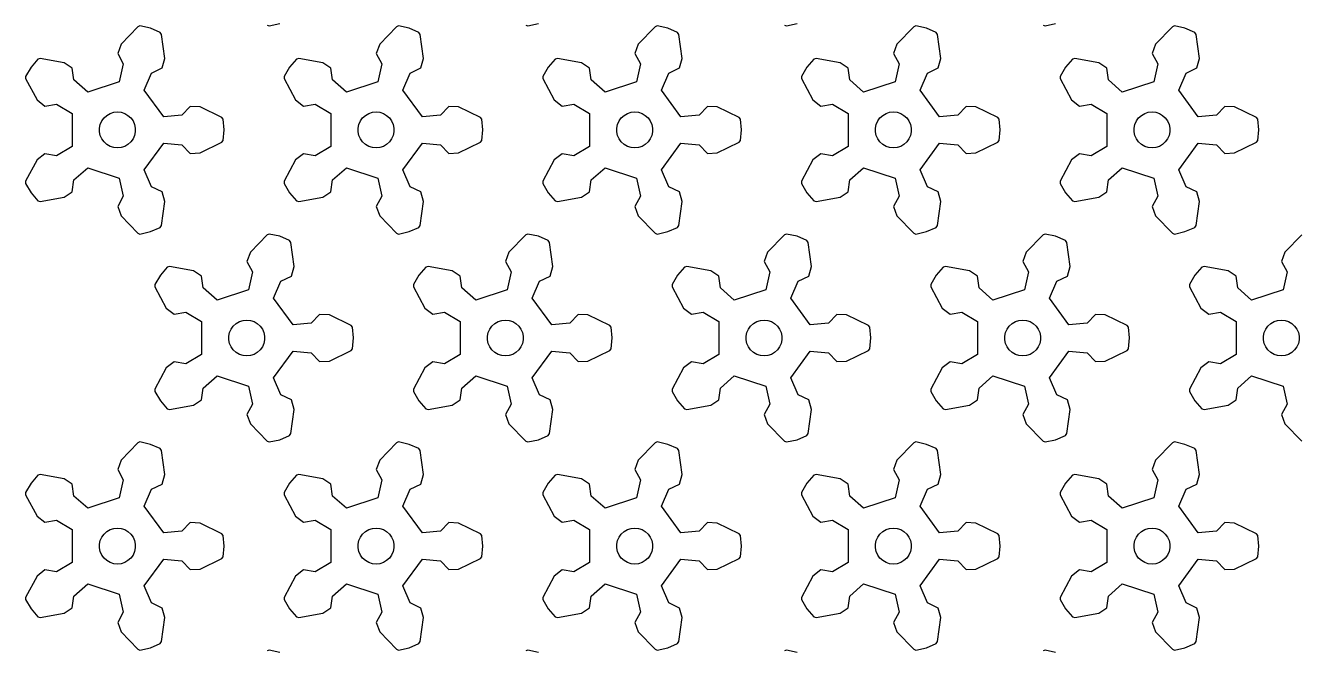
# Model space of a CAD drawing. Extents: x 0 to 211, y 0 to 226.
# Drawn here: x 0 to 106.4, y 104.1 to 156.2 of the extents above; entities that cross this region are included whole.
import ezdxf

# ---------------------------------------------------------------- set-up
doc = ezdxf.new("R2010")
doc.units = 0

msp = doc.modelspace()

# ---------------------------------------------------------------- linework, layer by layer
for p, q in [((9.38, 156.07), (7.97, 154.62)), ((9.55, 156.14), (9.38, 156.07)), ((10.42, 155.95), (9.55, 156.14)), ((11.24, 155.6), (10.42, 155.95)), ((11.34, 155.43), (11.24, 155.6)), ((11.63, 153.43), (11.34, 155.43)), ((20.17, 156.22), (20.34, 156.14)), ((20.34, 156.14), (21.21, 156.34)), ((30.96, 156.07), (29.55, 154.62)), ((31.13, 156.14), (30.96, 156.07)), ((32, 155.95), (31.13, 156.14)), ((32.82, 155.6), (32, 155.95)), ((32.92, 155.43), (32.82, 155.6)), ((33.21, 153.43), (32.92, 155.43)), ((41.75, 156.22), (41.92, 156.14)), ((41.92, 156.14), (42.79, 156.34)), ((52.54, 156.07), (51.13, 154.62)), ((52.71, 156.14), (52.54, 156.07)), ((53.58, 155.95), (52.71, 156.14)), ((54.4, 155.6), (53.58, 155.95)), ((54.5, 155.43), (54.4, 155.6)), ((54.79, 153.43), (54.5, 155.43)), ((63.33, 156.22), (63.5, 156.14)), ((63.5, 156.14), (64.37, 156.34)), ((74.12, 156.07), (72.71, 154.62)), ((74.29, 156.14), (74.12, 156.07)), ((75.16, 155.95), (74.29, 156.14)), ((75.98, 155.6), (75.16, 155.95)), ((76.08, 155.43), (75.98, 155.6)), ((76.37, 153.43), (76.08, 155.43)), ((84.91, 156.22), (85.08, 156.14)), ((85.08, 156.14), (85.95, 156.34)), ((95.7, 156.07), (94.29, 154.62)), ((95.87, 156.14), (95.7, 156.07)), ((96.74, 155.95), (95.87, 156.14)), ((97.56, 155.6), (96.74, 155.95)), ((97.66, 155.43), (97.56, 155.6)), ((97.95, 153.43), (97.66, 155.43)), ((7.97, 154.62), (7.69, 153.85)), ((29.55, 154.62), (29.27, 153.85)), ((51.13, 154.62), (50.85, 153.85)), ((72.71, 154.62), (72.43, 153.85)), ((94.29, 154.62), (94.01, 153.85)), ((1.04, 153.38), (0.46, 152.71)), ((1.23, 153.43), (1.04, 153.38)), ((3.22, 153.08), (1.23, 153.43)), ((7.69, 153.85), (8.15, 152.98)), ((11.4, 152.64), (11.63, 153.43)), ((22.62, 153.38), (22.04, 152.71)), ((22.81, 153.43), (22.62, 153.38)), ((24.8, 153.08), (22.81, 153.43)), ((29.27, 153.85), (29.73, 152.98)), ((32.98, 152.64), (33.21, 153.43)), ((44.2, 153.38), (43.62, 152.71)), ((44.39, 153.43), (44.2, 153.38)), ((46.38, 153.08), (44.39, 153.43)), ((50.85, 153.85), (51.31, 152.98)), ((54.56, 152.64), (54.79, 153.43)), ((65.78, 153.38), (65.2, 152.71)), ((65.97, 153.43), (65.78, 153.38)), ((67.96, 153.08), (65.97, 153.43)), ((72.43, 153.85), (72.89, 152.98)), ((76.14, 152.64), (76.37, 153.43)), ((87.36, 153.38), (86.78, 152.71)), ((87.55, 153.43), (87.36, 153.38)), ((89.54, 153.08), (87.55, 153.43)), ((94.01, 153.85), (94.47, 152.98)), ((97.72, 152.64), (97.95, 153.43)), ((0.46, 152.71), (0, 151.94)), ((3.9, 152.62), (3.22, 153.08)), ((4.04, 151.64), (3.9, 152.62)), ((8.15, 152.98), (7.81, 151.48)), ((9.91, 150.8), (10.51, 152.21)), ((10.51, 152.21), (11.4, 152.64)), ((22.04, 152.71), (21.58, 151.94)), ((25.48, 152.62), (24.8, 153.08)), ((25.62, 151.64), (25.48, 152.62)), ((29.73, 152.98), (29.39, 151.48)), ((31.49, 150.8), (32.09, 152.21)), ((32.09, 152.21), (32.98, 152.64)), ((43.62, 152.71), (43.16, 151.94)), ((47.06, 152.62), (46.38, 153.08)), ((47.2, 151.64), (47.06, 152.62)), ((51.31, 152.98), (50.97, 151.48)), ((53.07, 150.8), (53.67, 152.21)), ((53.67, 152.21), (54.56, 152.64)), ((65.2, 152.71), (64.74, 151.94)), ((68.64, 152.62), (67.96, 153.08)), ((68.78, 151.64), (68.64, 152.62)), ((72.89, 152.98), (72.55, 151.48)), ((74.65, 150.8), (75.25, 152.21)), ((75.25, 152.21), (76.14, 152.64)), ((86.78, 152.71), (86.32, 151.94)), ((90.22, 152.62), (89.54, 153.08)), ((90.36, 151.64), (90.22, 152.62)), ((94.47, 152.98), (94.13, 151.48)), ((96.23, 150.8), (96.83, 152.21)), ((96.83, 152.21), (97.72, 152.64)), ((0, 151.94), (0.01, 151.75)), ((0.01, 151.75), (0.96, 149.97)), ((5.19, 150.63), (4.04, 151.64)), ((7.81, 151.48), (5.19, 150.63)), ((21.58, 151.94), (21.59, 151.75)), ((21.59, 151.75), (22.54, 149.97)), ((26.77, 150.63), (25.62, 151.64)), ((29.39, 151.48), (26.77, 150.63)), ((43.16, 151.94), (43.17, 151.75)), ((43.17, 151.75), (44.12, 149.97)), ((48.35, 150.63), (47.2, 151.64)), ((50.97, 151.48), (48.35, 150.63)), ((64.74, 151.94), (64.75, 151.75)), ((64.75, 151.75), (65.7, 149.97)), ((69.93, 150.63), (68.78, 151.64)), ((72.55, 151.48), (69.93, 150.63)), ((86.32, 151.94), (86.33, 151.75)), ((86.33, 151.75), (87.28, 149.97)), ((91.51, 150.63), (90.36, 151.64)), ((94.13, 151.48), (91.51, 150.63)), ((11.53, 148.57), (9.91, 150.8)), ((33.11, 148.57), (31.49, 150.8)), ((54.69, 148.57), (53.07, 150.8)), ((76.27, 148.57), (74.65, 150.8)), ((97.85, 148.57), (96.23, 150.8)), ((0.96, 149.97), (1.61, 149.46)), ((1.61, 149.46), (2.58, 149.63)), ((2.58, 149.63), (3.9, 148.84)), ((7.06, 148.84), (7.36, 148.94)), ((7.36, 148.94), (7.67, 148.97)), ((7.67, 148.97), (7.98, 148.94)), ((7.98, 148.94), (8.28, 148.84)), ((13.74, 149.42), (13.05, 148.71)), ((14.56, 149.39), (13.74, 149.42)), ((16.38, 148.5), (14.56, 149.39)), ((22.54, 149.97), (23.19, 149.46)), ((23.19, 149.46), (24.16, 149.63)), ((24.16, 149.63), (25.48, 148.84)), ((28.64, 148.84), (28.94, 148.94)), ((28.94, 148.94), (29.25, 148.97)), ((29.25, 148.97), (29.56, 148.94)), ((29.56, 148.94), (29.86, 148.84)), ((35.32, 149.42), (34.63, 148.71)), ((36.14, 149.39), (35.32, 149.42)), ((37.96, 148.5), (36.14, 149.39)), ((44.12, 149.97), (44.77, 149.46)), ((44.77, 149.46), (45.74, 149.63)), ((45.74, 149.63), (47.06, 148.84)), ((50.22, 148.84), (50.52, 148.94)), ((50.52, 148.94), (50.83, 148.97)), ((50.83, 148.97), (51.14, 148.94)), ((51.14, 148.94), (51.44, 148.84)), ((56.9, 149.42), (56.21, 148.71)), ((57.72, 149.39), (56.9, 149.42)), ((59.54, 148.5), (57.72, 149.39)), ((65.7, 149.97), (66.35, 149.46)), ((66.35, 149.46), (67.32, 149.63)), ((67.32, 149.63), (68.64, 148.84)), ((71.8, 148.84), (72.1, 148.94)), ((72.1, 148.94), (72.41, 148.97)), ((72.41, 148.97), (72.72, 148.94)), ((72.72, 148.94), (73.02, 148.84)), ((78.48, 149.42), (77.79, 148.71)), ((79.3, 149.39), (78.48, 149.42)), ((81.12, 148.5), (79.3, 149.39)), ((87.28, 149.97), (87.93, 149.46)), ((87.93, 149.46), (88.9, 149.63)), ((88.9, 149.63), (90.22, 148.84)), ((93.38, 148.84), (93.68, 148.94)), ((93.68, 148.94), (93.99, 148.97)), ((93.99, 148.97), (94.3, 148.94)), ((94.3, 148.94), (94.6, 148.84)), ((100.06, 149.42), (99.37, 148.71)), ((100.88, 149.39), (100.06, 149.42)), ((102.7, 148.5), (100.88, 149.39)), ((3.9, 148.84), (3.9, 146.09)), ((6.18, 147.63), (6.24, 147.93)), ((6.24, 147.93), (6.37, 148.22)), ((6.37, 148.22), (6.55, 148.47)), ((6.55, 148.47), (6.79, 148.68)), ((6.79, 148.68), (7.06, 148.84)), ((8.28, 148.84), (8.55, 148.68)), ((8.55, 148.68), (8.78, 148.47)), ((8.78, 148.47), (8.97, 148.22)), ((8.97, 148.22), (9.09, 147.93)), ((9.09, 147.93), (9.16, 147.63)), ((13.05, 148.71), (11.53, 148.57)), ((16.5, 148.36), (16.38, 148.5)), ((16.58, 147.47), (16.5, 148.36)), ((25.48, 148.84), (25.48, 146.09)), ((27.76, 147.63), (27.82, 147.93)), ((27.82, 147.93), (27.95, 148.22)), ((27.95, 148.22), (28.13, 148.47)), ((28.13, 148.47), (28.37, 148.68)), ((28.37, 148.68), (28.64, 148.84)), ((29.86, 148.84), (30.13, 148.68)), ((30.13, 148.68), (30.36, 148.47)), ((30.36, 148.47), (30.55, 148.22)), ((30.55, 148.22), (30.67, 147.93)), ((30.67, 147.93), (30.74, 147.63)), ((34.63, 148.71), (33.11, 148.57)), ((38.08, 148.36), (37.96, 148.5)), ((38.16, 147.47), (38.08, 148.36)), ((47.06, 148.84), (47.06, 146.09)), ((49.34, 147.63), (49.4, 147.93)), ((49.4, 147.93), (49.53, 148.22)), ((49.53, 148.22), (49.71, 148.47)), ((49.71, 148.47), (49.95, 148.68)), ((49.95, 148.68), (50.22, 148.84)), ((51.44, 148.84), (51.71, 148.68)), ((51.71, 148.68), (51.94, 148.47)), ((51.94, 148.47), (52.13, 148.22)), ((52.13, 148.22), (52.25, 147.93)), ((52.25, 147.93), (52.32, 147.63)), ((56.21, 148.71), (54.69, 148.57)), ((59.66, 148.36), (59.54, 148.5)), ((59.74, 147.47), (59.66, 148.36)), ((68.64, 148.84), (68.64, 146.09)), ((70.92, 147.63), (70.98, 147.93)), ((70.98, 147.93), (71.11, 148.22)), ((71.11, 148.22), (71.29, 148.47)), ((71.29, 148.47), (71.53, 148.68)), ((71.53, 148.68), (71.8, 148.84)), ((73.02, 148.84), (73.29, 148.68)), ((73.29, 148.68), (73.52, 148.47)), ((73.52, 148.47), (73.71, 148.22)), ((73.71, 148.22), (73.83, 147.93)), ((73.83, 147.93), (73.9, 147.63)), ((77.79, 148.71), (76.27, 148.57)), ((81.24, 148.36), (81.12, 148.5)), ((81.32, 147.47), (81.24, 148.36)), ((90.22, 148.84), (90.22, 146.09)), ((92.5, 147.63), (92.56, 147.93)), ((92.56, 147.93), (92.69, 148.22)), ((92.69, 148.22), (92.87, 148.47)), ((92.87, 148.47), (93.11, 148.68)), ((93.11, 148.68), (93.38, 148.84)), ((94.6, 148.84), (94.87, 148.68)), ((94.87, 148.68), (95.1, 148.47)), ((95.1, 148.47), (95.29, 148.22)), ((95.29, 148.22), (95.41, 147.93)), ((95.41, 147.93), (95.48, 147.63)), ((99.37, 148.71), (97.85, 148.57)), ((102.82, 148.36), (102.7, 148.5)), ((102.9, 147.47), (102.82, 148.36)), ((6.18, 147.31), (6.18, 147.63)), ((6.24, 147.01), (6.18, 147.31)), ((6.37, 146.72), (6.24, 147.01)), ((9.09, 147.01), (8.97, 146.72)), ((9.16, 147.31), (9.09, 147.01)), ((9.16, 147.63), (9.16, 147.31)), ((16.5, 146.58), (16.58, 147.47)), ((27.76, 147.31), (27.76, 147.63)), ((27.82, 147.01), (27.76, 147.31)), ((27.95, 146.72), (27.82, 147.01)), ((30.67, 147.01), (30.55, 146.72)), ((30.74, 147.31), (30.67, 147.01)), ((30.74, 147.63), (30.74, 147.31)), ((38.08, 146.58), (38.16, 147.47)), ((49.34, 147.31), (49.34, 147.63)), ((49.4, 147.01), (49.34, 147.31)), ((49.53, 146.72), (49.4, 147.01)), ((52.25, 147.01), (52.13, 146.72)), ((52.32, 147.31), (52.25, 147.01)), ((52.32, 147.63), (52.32, 147.31)), ((59.66, 146.58), (59.74, 147.47)), ((70.92, 147.31), (70.92, 147.63)), ((70.98, 147.01), (70.92, 147.31)), ((71.11, 146.72), (70.98, 147.01)), ((73.83, 147.01), (73.71, 146.72)), ((73.9, 147.31), (73.83, 147.01)), ((73.9, 147.63), (73.9, 147.31)), ((81.24, 146.58), (81.32, 147.47)), ((92.5, 147.31), (92.5, 147.63)), ((92.56, 147.01), (92.5, 147.31)), ((92.69, 146.72), (92.56, 147.01)), ((95.41, 147.01), (95.29, 146.72)), ((95.48, 147.31), (95.41, 147.01)), ((95.48, 147.63), (95.48, 147.31)), ((102.82, 146.58), (102.9, 147.47)), ((3.9, 146.09), (2.58, 145.31)), ((6.55, 146.47), (6.37, 146.72)), ((6.79, 146.26), (6.55, 146.47)), ((7.06, 146.1), (6.79, 146.26)), ((7.36, 146), (7.06, 146.1)), ((7.67, 145.97), (7.36, 146)), ((7.98, 146), (7.67, 145.97)), ((8.28, 146.1), (7.98, 146)), ((8.55, 146.26), (8.28, 146.1)), ((8.78, 146.47), (8.55, 146.26)), ((8.97, 146.72), (8.78, 146.47)), ((9.91, 144.14), (11.53, 146.37)), ((11.53, 146.37), (13.05, 146.23)), ((13.05, 146.23), (13.74, 145.52)), ((14.56, 145.55), (16.38, 146.44)), ((16.38, 146.44), (16.5, 146.58)), ((25.48, 146.09), (24.16, 145.31)), ((28.13, 146.47), (27.95, 146.72)), ((28.37, 146.26), (28.13, 146.47)), ((28.64, 146.1), (28.37, 146.26)), ((28.94, 146), (28.64, 146.1)), ((29.25, 145.97), (28.94, 146)), ((29.56, 146), (29.25, 145.97)), ((29.86, 146.1), (29.56, 146)), ((30.13, 146.26), (29.86, 146.1)), ((30.36, 146.47), (30.13, 146.26)), ((30.55, 146.72), (30.36, 146.47)), ((31.49, 144.14), (33.11, 146.37)), ((33.11, 146.37), (34.63, 146.23)), ((34.63, 146.23), (35.32, 145.52)), ((36.14, 145.55), (37.96, 146.44)), ((37.96, 146.44), (38.08, 146.58)), ((47.06, 146.09), (45.74, 145.31)), ((49.71, 146.47), (49.53, 146.72)), ((49.95, 146.26), (49.71, 146.47)), ((50.22, 146.1), (49.95, 146.26)), ((50.52, 146), (50.22, 146.1)), ((50.83, 145.97), (50.52, 146)), ((51.14, 146), (50.83, 145.97)), ((51.44, 146.1), (51.14, 146)), ((51.71, 146.26), (51.44, 146.1)), ((51.94, 146.47), (51.71, 146.26)), ((52.13, 146.72), (51.94, 146.47)), ((53.07, 144.14), (54.69, 146.37)), ((54.69, 146.37), (56.21, 146.23)), ((56.21, 146.23), (56.9, 145.52)), ((57.72, 145.55), (59.54, 146.44)), ((59.54, 146.44), (59.66, 146.58)), ((68.64, 146.09), (67.32, 145.31)), ((71.29, 146.47), (71.11, 146.72)), ((71.53, 146.26), (71.29, 146.47)), ((71.8, 146.1), (71.53, 146.26)), ((72.1, 146), (71.8, 146.1)), ((72.41, 145.97), (72.1, 146)), ((72.72, 146), (72.41, 145.97)), ((73.02, 146.1), (72.72, 146)), ((73.29, 146.26), (73.02, 146.1)), ((73.52, 146.47), (73.29, 146.26)), ((73.71, 146.72), (73.52, 146.47)), ((74.65, 144.14), (76.27, 146.37)), ((76.27, 146.37), (77.79, 146.23)), ((77.79, 146.23), (78.48, 145.52)), ((79.3, 145.55), (81.12, 146.44)), ((81.12, 146.44), (81.24, 146.58)), ((90.22, 146.09), (88.9, 145.31)), ((92.87, 146.47), (92.69, 146.72)), ((93.11, 146.26), (92.87, 146.47)), ((93.38, 146.1), (93.11, 146.26)), ((93.68, 146), (93.38, 146.1)), ((93.99, 145.97), (93.68, 146)), ((94.3, 146), (93.99, 145.97)), ((94.6, 146.1), (94.3, 146)), ((94.87, 146.26), (94.6, 146.1)), ((95.1, 146.47), (94.87, 146.26)), ((95.29, 146.72), (95.1, 146.47)), ((96.23, 144.14), (97.85, 146.37)), ((97.85, 146.37), (99.37, 146.23)), ((99.37, 146.23), (100.06, 145.52)), ((100.88, 145.55), (102.7, 146.44)), ((102.7, 146.44), (102.82, 146.58)), ((0.96, 144.97), (0.01, 143.19)), ((1.61, 145.48), (0.96, 144.97)), ((2.58, 145.31), (1.61, 145.48)), ((13.74, 145.52), (14.56, 145.55)), ((22.54, 144.97), (21.59, 143.19)), ((23.19, 145.48), (22.54, 144.97)), ((24.16, 145.31), (23.19, 145.48)), ((35.32, 145.52), (36.14, 145.55)), ((44.12, 144.97), (43.17, 143.19)), ((44.77, 145.48), (44.12, 144.97)), ((45.74, 145.31), (44.77, 145.48)), ((56.9, 145.52), (57.72, 145.55)), ((65.7, 144.97), (64.75, 143.19)), ((66.35, 145.48), (65.7, 144.97)), ((67.32, 145.31), (66.35, 145.48)), ((78.48, 145.52), (79.3, 145.55)), ((87.28, 144.97), (86.33, 143.19)), ((87.93, 145.48), (87.28, 144.97)), ((88.9, 145.31), (87.93, 145.48)), ((100.06, 145.52), (100.88, 145.55)), ((4.04, 143.3), (5.19, 144.31)), ((5.19, 144.31), (7.81, 143.46)), ((10.51, 142.73), (9.91, 144.14)), ((25.62, 143.3), (26.77, 144.31)), ((26.77, 144.31), (29.39, 143.46)), ((32.09, 142.73), (31.49, 144.14)), ((47.2, 143.3), (48.35, 144.31)), ((48.35, 144.31), (50.97, 143.46)), ((53.67, 142.73), (53.07, 144.14)), ((68.78, 143.3), (69.93, 144.31)), ((69.93, 144.31), (72.55, 143.46)), ((75.25, 142.73), (74.65, 144.14)), ((90.36, 143.3), (91.51, 144.31)), ((91.51, 144.31), (94.13, 143.46)), ((96.83, 142.73), (96.23, 144.14)), ((0.01, 143.19), (0, 143)), ((0, 143), (0.46, 142.23)), ((3.9, 142.32), (4.04, 143.3)), ((7.81, 143.46), (8.15, 141.96)), ((11.4, 142.3), (10.51, 142.73)), ((21.59, 143.19), (21.58, 143)), ((21.58, 143), (22.04, 142.23)), ((25.48, 142.32), (25.62, 143.3)), ((29.39, 143.46), (29.73, 141.96)), ((32.98, 142.3), (32.09, 142.73)), ((43.17, 143.19), (43.16, 143)), ((43.16, 143), (43.62, 142.23)), ((47.06, 142.32), (47.2, 143.3)), ((50.97, 143.46), (51.31, 141.96)), ((54.56, 142.3), (53.67, 142.73)), ((64.75, 143.19), (64.74, 143)), ((64.74, 143), (65.2, 142.23)), ((68.64, 142.32), (68.78, 143.3)), ((72.55, 143.46), (72.89, 141.96)), ((76.14, 142.3), (75.25, 142.73)), ((86.33, 143.19), (86.32, 143)), ((86.32, 143), (86.78, 142.23)), ((90.22, 142.32), (90.36, 143.3)), ((94.13, 143.46), (94.47, 141.96)), ((97.72, 142.3), (96.83, 142.73)), ((0.46, 142.23), (1.04, 141.56)), ((1.04, 141.56), (1.23, 141.51)), ((1.23, 141.51), (3.22, 141.86)), ((3.22, 141.86), (3.9, 142.32)), ((8.15, 141.96), (7.69, 141.09)), ((11.34, 139.51), (11.63, 141.51)), ((11.63, 141.51), (11.4, 142.3)), ((22.04, 142.23), (22.62, 141.56)), ((22.62, 141.56), (22.81, 141.51)), ((22.81, 141.51), (24.8, 141.86)), ((24.8, 141.86), (25.48, 142.32)), ((29.73, 141.96), (29.27, 141.09)), ((32.92, 139.51), (33.21, 141.51)), ((33.21, 141.51), (32.98, 142.3)), ((43.62, 142.23), (44.2, 141.56)), ((44.2, 141.56), (44.39, 141.51)), ((44.39, 141.51), (46.38, 141.86)), ((46.38, 141.86), (47.06, 142.32)), ((51.31, 141.96), (50.85, 141.09)), ((54.5, 139.51), (54.79, 141.51)), ((54.79, 141.51), (54.56, 142.3)), ((65.2, 142.23), (65.78, 141.56)), ((65.78, 141.56), (65.97, 141.51)), ((65.97, 141.51), (67.96, 141.86)), ((67.96, 141.86), (68.64, 142.32)), ((72.89, 141.96), (72.43, 141.09)), ((76.08, 139.51), (76.37, 141.51)), ((76.37, 141.51), (76.14, 142.3)), ((86.78, 142.23), (87.36, 141.56)), ((87.36, 141.56), (87.55, 141.51)), ((87.55, 141.51), (89.54, 141.86)), ((89.54, 141.86), (90.22, 142.32)), ((94.47, 141.96), (94.01, 141.09)), ((97.66, 139.51), (97.95, 141.51)), ((97.95, 141.51), (97.72, 142.3)), ((7.69, 141.09), (7.97, 140.32)), ((29.27, 141.09), (29.55, 140.32)), ((50.85, 141.09), (51.13, 140.32)), ((72.43, 141.09), (72.71, 140.32)), ((94.01, 141.09), (94.29, 140.32)), ((7.97, 140.32), (9.38, 138.87)), ((11.24, 139.34), (11.34, 139.51)), ((29.55, 140.32), (30.96, 138.87)), ((32.82, 139.34), (32.92, 139.51)), ((51.13, 140.32), (52.54, 138.87)), ((54.4, 139.34), (54.5, 139.51)), ((72.71, 140.32), (74.12, 138.87)), ((75.98, 139.34), (76.08, 139.51)), ((94.29, 140.32), (95.7, 138.87)), ((97.56, 139.34), (97.66, 139.51)), ((9.38, 138.87), (9.55, 138.79)), ((9.55, 138.79), (10.42, 138.99)), ((10.42, 138.99), (11.24, 139.34)), ((20.17, 138.72), (18.76, 137.27)), ((20.34, 138.79), (20.17, 138.72)), ((21.21, 138.6), (20.34, 138.79)), ((22.03, 138.25), (21.21, 138.6)), ((30.96, 138.87), (31.13, 138.79)), ((31.13, 138.79), (32, 138.99)), ((32, 138.99), (32.82, 139.34)), ((41.75, 138.72), (40.34, 137.27)), ((41.92, 138.79), (41.75, 138.72)), ((42.79, 138.6), (41.92, 138.79)), ((43.61, 138.25), (42.79, 138.6)), ((52.54, 138.87), (52.71, 138.79)), ((52.71, 138.79), (53.58, 138.99)), ((53.58, 138.99), (54.4, 139.34)), ((63.33, 138.72), (61.92, 137.27)), ((63.5, 138.79), (63.33, 138.72)), ((64.37, 138.6), (63.5, 138.79)), ((65.19, 138.25), (64.37, 138.6)), ((74.12, 138.87), (74.29, 138.79)), ((74.29, 138.79), (75.16, 138.99)), ((75.16, 138.99), (75.98, 139.34)), ((84.91, 138.72), (83.5, 137.27)), ((85.08, 138.79), (84.91, 138.72)), ((85.95, 138.6), (85.08, 138.79)), ((86.77, 138.25), (85.95, 138.6)), ((95.7, 138.87), (95.87, 138.79)), ((95.87, 138.79), (96.74, 138.99)), ((96.74, 138.99), (97.56, 139.34)), ((106.49, 138.72), (105.08, 137.27)), ((18.76, 137.27), (18.48, 136.5)), ((22.13, 138.08), (22.03, 138.25)), ((22.42, 136.08), (22.13, 138.08)), ((40.34, 137.27), (40.06, 136.5)), ((43.71, 138.08), (43.61, 138.25)), ((44, 136.08), (43.71, 138.08)), ((61.92, 137.27), (61.64, 136.5)), ((65.29, 138.08), (65.19, 138.25)), ((65.58, 136.08), (65.29, 138.08)), ((83.5, 137.27), (83.22, 136.5)), ((86.87, 138.08), (86.77, 138.25)), ((87.16, 136.08), (86.87, 138.08)), ((105.08, 137.27), (104.8, 136.5)), ((18.48, 136.5), (18.94, 135.63)), ((40.06, 136.5), (40.52, 135.63)), ((61.64, 136.5), (62.1, 135.63)), ((83.22, 136.5), (83.68, 135.63)), ((104.8, 136.5), (105.26, 135.63)), ((11.25, 135.36), (10.79, 134.59)), ((11.83, 136.03), (11.25, 135.36)), ((12.02, 136.08), (11.83, 136.03)), ((14.01, 135.73), (12.02, 136.08)), ((14.69, 135.27), (14.01, 135.73)), ((14.83, 134.29), (14.69, 135.27)), ((18.94, 135.63), (18.6, 134.13)), ((21.3, 134.86), (22.19, 135.29)), ((22.19, 135.29), (22.42, 136.08)), ((32.83, 135.36), (32.37, 134.59)), ((33.41, 136.03), (32.83, 135.36)), ((33.6, 136.08), (33.41, 136.03)), ((35.59, 135.73), (33.6, 136.08)), ((36.27, 135.27), (35.59, 135.73)), ((36.41, 134.29), (36.27, 135.27)), ((40.52, 135.63), (40.18, 134.13)), ((42.88, 134.86), (43.77, 135.29)), ((43.77, 135.29), (44, 136.08)), ((54.41, 135.36), (53.95, 134.59)), ((54.99, 136.03), (54.41, 135.36)), ((55.18, 136.08), (54.99, 136.03)), ((57.17, 135.73), (55.18, 136.08)), ((57.85, 135.27), (57.17, 135.73)), ((57.99, 134.29), (57.85, 135.27)), ((62.1, 135.63), (61.76, 134.13)), ((64.46, 134.86), (65.35, 135.29)), ((65.35, 135.29), (65.58, 136.08)), ((75.99, 135.36), (75.53, 134.59)), ((76.57, 136.03), (75.99, 135.36)), ((76.76, 136.08), (76.57, 136.03)), ((78.75, 135.73), (76.76, 136.08)), ((79.43, 135.27), (78.75, 135.73)), ((79.57, 134.29), (79.43, 135.27)), ((83.68, 135.63), (83.34, 134.13)), ((86.04, 134.86), (86.93, 135.29)), ((86.93, 135.29), (87.16, 136.08)), ((97.57, 135.36), (97.11, 134.59)), ((98.15, 136.03), (97.57, 135.36)), ((98.34, 136.08), (98.15, 136.03)), ((100.33, 135.73), (98.34, 136.08)), ((101.01, 135.27), (100.33, 135.73)), ((101.15, 134.29), (101.01, 135.27)), ((105.26, 135.63), (104.92, 134.13)), ((10.79, 134.59), (10.8, 134.4)), ((10.8, 134.4), (11.75, 132.62)), ((15.98, 133.28), (14.83, 134.29)), ((18.6, 134.13), (15.98, 133.28)), ((20.7, 133.45), (21.3, 134.86)), ((32.37, 134.59), (32.38, 134.4)), ((32.38, 134.4), (33.33, 132.62)), ((37.56, 133.28), (36.41, 134.29)), ((40.18, 134.13), (37.56, 133.28)), ((42.28, 133.45), (42.88, 134.86)), ((53.95, 134.59), (53.96, 134.4)), ((53.96, 134.4), (54.91, 132.62)), ((59.14, 133.28), (57.99, 134.29)), ((61.76, 134.13), (59.14, 133.28)), ((63.86, 133.45), (64.46, 134.86)), ((75.53, 134.59), (75.54, 134.4)), ((75.54, 134.4), (76.49, 132.62)), ((80.72, 133.28), (79.57, 134.29)), ((83.34, 134.13), (80.72, 133.28)), ((85.44, 133.45), (86.04, 134.86)), ((97.11, 134.59), (97.12, 134.4)), ((97.12, 134.4), (98.07, 132.62)), ((102.3, 133.28), (101.15, 134.29)), ((104.92, 134.13), (102.3, 133.28)), ((22.32, 131.22), (20.7, 133.45)), ((43.9, 131.22), (42.28, 133.45)), ((65.48, 131.22), (63.86, 133.45)), ((87.06, 131.22), (85.44, 133.45)), ((11.75, 132.62), (12.4, 132.11)), ((12.4, 132.11), (13.37, 132.28)), ((13.37, 132.28), (14.69, 131.5)), ((24.53, 132.07), (23.84, 131.36)), ((25.35, 132.04), (24.53, 132.07)), ((27.17, 131.15), (25.35, 132.04)), ((33.33, 132.62), (33.98, 132.11)), ((33.98, 132.11), (34.95, 132.28)), ((34.95, 132.28), (36.27, 131.5)), ((46.11, 132.07), (45.42, 131.36)), ((46.93, 132.04), (46.11, 132.07)), ((48.75, 131.15), (46.93, 132.04)), ((54.91, 132.62), (55.56, 132.11)), ((55.56, 132.11), (56.53, 132.28)), ((56.53, 132.28), (57.85, 131.5)), ((67.69, 132.07), (67, 131.36)), ((68.51, 132.04), (67.69, 132.07)), ((70.33, 131.15), (68.51, 132.04)), ((76.49, 132.62), (77.14, 132.11)), ((77.14, 132.11), (78.11, 132.28)), ((78.11, 132.28), (79.43, 131.5)), ((89.27, 132.07), (88.58, 131.36)), ((90.09, 132.04), (89.27, 132.07)), ((91.91, 131.15), (90.09, 132.04)), ((98.07, 132.62), (98.72, 132.11)), ((98.72, 132.11), (99.69, 132.28)), ((99.69, 132.28), (101.01, 131.5)), ((14.69, 131.5), (14.69, 128.74)), ((17.03, 130.58), (17.16, 130.87)), ((17.16, 130.87), (17.34, 131.12)), ((17.34, 131.12), (17.58, 131.33)), ((17.58, 131.33), (17.85, 131.49)), ((17.85, 131.49), (18.15, 131.59)), ((18.15, 131.59), (18.46, 131.62)), ((18.46, 131.62), (18.77, 131.59)), ((18.77, 131.59), (19.07, 131.49)), ((19.07, 131.49), (19.34, 131.33)), ((19.34, 131.33), (19.57, 131.12)), ((19.57, 131.12), (19.76, 130.87)), ((19.76, 130.87), (19.88, 130.58)), ((23.84, 131.36), (22.32, 131.22)), ((27.29, 131.01), (27.17, 131.15)), ((27.37, 130.12), (27.29, 131.01)), ((36.27, 131.5), (36.27, 128.74)), ((38.61, 130.58), (38.74, 130.87)), ((38.74, 130.87), (38.92, 131.12)), ((38.92, 131.12), (39.16, 131.33)), ((39.16, 131.33), (39.43, 131.49)), ((39.43, 131.49), (39.73, 131.59)), ((39.73, 131.59), (40.04, 131.62)), ((40.04, 131.62), (40.35, 131.59)), ((40.35, 131.59), (40.65, 131.49)), ((40.65, 131.49), (40.92, 131.33)), ((40.92, 131.33), (41.15, 131.12)), ((41.15, 131.12), (41.34, 130.87)), ((41.34, 130.87), (41.46, 130.58)), ((45.42, 131.36), (43.9, 131.22)), ((48.87, 131.01), (48.75, 131.15)), ((48.95, 130.12), (48.87, 131.01)), ((57.85, 131.5), (57.85, 128.74)), ((60.19, 130.58), (60.32, 130.87)), ((60.32, 130.87), (60.5, 131.12)), ((60.5, 131.12), (60.74, 131.33)), ((60.74, 131.33), (61.01, 131.49)), ((61.01, 131.49), (61.31, 131.59)), ((61.31, 131.59), (61.62, 131.62)), ((61.62, 131.62), (61.93, 131.59)), ((61.93, 131.59), (62.23, 131.49)), ((62.23, 131.49), (62.5, 131.33)), ((62.5, 131.33), (62.73, 131.12)), ((62.73, 131.12), (62.92, 130.87)), ((62.92, 130.87), (63.04, 130.58)), ((67, 131.36), (65.48, 131.22)), ((70.45, 131.01), (70.33, 131.15)), ((70.53, 130.12), (70.45, 131.01)), ((79.43, 131.5), (79.43, 128.74)), ((81.77, 130.58), (81.9, 130.87)), ((81.9, 130.87), (82.08, 131.12)), ((82.08, 131.12), (82.32, 131.33)), ((82.32, 131.33), (82.59, 131.49)), ((82.59, 131.49), (82.89, 131.59)), ((82.89, 131.59), (83.2, 131.62)), ((83.2, 131.62), (83.51, 131.59)), ((83.51, 131.59), (83.81, 131.49)), ((83.81, 131.49), (84.08, 131.33)), ((84.08, 131.33), (84.31, 131.12)), ((84.31, 131.12), (84.5, 130.87)), ((84.5, 130.87), (84.62, 130.58)), ((88.58, 131.36), (87.06, 131.22)), ((92.03, 131.01), (91.91, 131.15)), ((92.11, 130.12), (92.03, 131.01)), ((101.01, 131.5), (101.01, 128.74)), ((103.35, 130.58), (103.48, 130.87)), ((103.48, 130.87), (103.66, 131.12)), ((103.66, 131.12), (103.9, 131.33)), ((103.9, 131.33), (104.17, 131.49)), ((104.17, 131.49), (104.47, 131.59)), ((104.47, 131.59), (104.78, 131.62)), ((104.78, 131.62), (105.09, 131.59)), ((105.09, 131.59), (105.39, 131.49)), ((105.39, 131.49), (105.66, 131.33)), ((105.66, 131.33), (105.89, 131.12)), ((105.89, 131.12), (106.08, 130.87)), ((106.08, 130.87), (106.2, 130.58)), ((16.97, 130.28), (17.03, 130.58)), ((16.97, 129.96), (16.97, 130.28)), ((17.03, 129.66), (16.97, 129.96)), ((19.88, 130.58), (19.95, 130.28)), ((19.95, 129.96), (19.88, 129.66)), ((19.95, 130.28), (19.95, 129.96)), ((27.29, 129.23), (27.37, 130.12)), ((38.55, 130.28), (38.61, 130.58)), ((38.55, 129.96), (38.55, 130.28)), ((38.61, 129.66), (38.55, 129.96)), ((41.46, 130.58), (41.53, 130.28)), ((41.53, 129.96), (41.46, 129.66)), ((41.53, 130.28), (41.53, 129.96)), ((48.87, 129.23), (48.95, 130.12)), ((60.13, 130.28), (60.19, 130.58)), ((60.13, 129.96), (60.13, 130.28)), ((60.19, 129.66), (60.13, 129.96)), ((63.04, 130.58), (63.11, 130.28)), ((63.11, 129.96), (63.04, 129.66)), ((63.11, 130.28), (63.11, 129.96)), ((70.45, 129.23), (70.53, 130.12)), ((81.71, 130.28), (81.77, 130.58)), ((81.71, 129.96), (81.71, 130.28)), ((81.77, 129.66), (81.71, 129.96)), ((84.62, 130.58), (84.69, 130.28)), ((84.69, 129.96), (84.62, 129.66)), ((84.69, 130.28), (84.69, 129.96)), ((92.03, 129.23), (92.11, 130.12)), ((103.29, 130.28), (103.35, 130.58)), ((103.29, 129.96), (103.29, 130.28)), ((103.35, 129.66), (103.29, 129.96)), ((106.2, 130.58), (106.27, 130.28)), ((106.27, 129.96), (106.2, 129.66)), ((106.27, 130.28), (106.27, 129.96)), ((14.69, 128.74), (13.37, 127.96)), ((17.16, 129.37), (17.03, 129.66)), ((17.34, 129.12), (17.16, 129.37)), ((17.58, 128.91), (17.34, 129.12)), ((17.85, 128.75), (17.58, 128.91)), ((18.15, 128.65), (17.85, 128.75)), ((19.07, 128.75), (18.77, 128.65)), ((19.34, 128.91), (19.07, 128.75)), ((19.57, 129.12), (19.34, 128.91)), ((19.76, 129.37), (19.57, 129.12)), ((19.88, 129.66), (19.76, 129.37)), ((20.7, 126.79), (22.32, 129.02)), ((22.32, 129.02), (23.84, 128.88)), ((23.84, 128.88), (24.53, 128.17)), ((25.35, 128.2), (27.17, 129.09)), ((27.17, 129.09), (27.29, 129.23)), ((36.27, 128.74), (34.95, 127.96)), ((38.74, 129.37), (38.61, 129.66)), ((38.92, 129.12), (38.74, 129.37)), ((39.16, 128.91), (38.92, 129.12)), ((39.43, 128.75), (39.16, 128.91)), ((39.73, 128.65), (39.43, 128.75)), ((40.65, 128.75), (40.35, 128.65)), ((40.92, 128.91), (40.65, 128.75)), ((41.15, 129.12), (40.92, 128.91)), ((41.34, 129.37), (41.15, 129.12)), ((41.46, 129.66), (41.34, 129.37)), ((42.28, 126.79), (43.9, 129.02)), ((43.9, 129.02), (45.42, 128.88)), ((45.42, 128.88), (46.11, 128.17)), ((46.93, 128.2), (48.75, 129.09)), ((48.75, 129.09), (48.87, 129.23)), ((57.85, 128.74), (56.53, 127.96)), ((60.32, 129.37), (60.19, 129.66)), ((60.5, 129.12), (60.32, 129.37)), ((60.74, 128.91), (60.5, 129.12)), ((61.01, 128.75), (60.74, 128.91)), ((61.31, 128.65), (61.01, 128.75)), ((62.23, 128.75), (61.93, 128.65)), ((62.5, 128.91), (62.23, 128.75)), ((62.73, 129.12), (62.5, 128.91)), ((62.92, 129.37), (62.73, 129.12)), ((63.04, 129.66), (62.92, 129.37)), ((63.86, 126.79), (65.48, 129.02)), ((65.48, 129.02), (67, 128.88)), ((67, 128.88), (67.69, 128.17)), ((68.51, 128.2), (70.33, 129.09)), ((70.33, 129.09), (70.45, 129.23)), ((79.43, 128.74), (78.11, 127.96)), ((81.9, 129.37), (81.77, 129.66)), ((82.08, 129.12), (81.9, 129.37)), ((82.32, 128.91), (82.08, 129.12)), ((82.59, 128.75), (82.32, 128.91)), ((82.89, 128.65), (82.59, 128.75)), ((83.81, 128.75), (83.51, 128.65)), ((84.08, 128.91), (83.81, 128.75)), ((84.31, 129.12), (84.08, 128.91)), ((84.5, 129.37), (84.31, 129.12)), ((84.62, 129.66), (84.5, 129.37)), ((85.44, 126.79), (87.06, 129.02)), ((87.06, 129.02), (88.58, 128.88)), ((88.58, 128.88), (89.27, 128.17)), ((90.09, 128.2), (91.91, 129.09)), ((91.91, 129.09), (92.03, 129.23)), ((101.01, 128.74), (99.69, 127.96)), ((103.48, 129.37), (103.35, 129.66)), ((103.66, 129.12), (103.48, 129.37)), ((103.9, 128.91), (103.66, 129.12)), ((104.17, 128.75), (103.9, 128.91)), ((104.47, 128.65), (104.17, 128.75)), ((105.39, 128.75), (105.09, 128.65)), ((105.66, 128.91), (105.39, 128.75)), ((105.89, 129.12), (105.66, 128.91)), ((106.08, 129.37), (105.89, 129.12)), ((106.2, 129.66), (106.08, 129.37)), ((12.4, 128.13), (11.75, 127.62)), ((13.37, 127.96), (12.4, 128.13)), ((18.46, 128.62), (18.15, 128.65)), ((18.77, 128.65), (18.46, 128.62)), ((24.53, 128.17), (25.35, 128.2)), ((33.98, 128.13), (33.33, 127.62)), ((34.95, 127.96), (33.98, 128.13)), ((40.04, 128.62), (39.73, 128.65)), ((40.35, 128.65), (40.04, 128.62)), ((46.11, 128.17), (46.93, 128.2)), ((55.56, 128.13), (54.91, 127.62)), ((56.53, 127.96), (55.56, 128.13)), ((61.62, 128.62), (61.31, 128.65)), ((61.93, 128.65), (61.62, 128.62)), ((67.69, 128.17), (68.51, 128.2)), ((77.14, 128.13), (76.49, 127.62)), ((78.11, 127.96), (77.14, 128.13)), ((83.2, 128.62), (82.89, 128.65)), ((83.51, 128.65), (83.2, 128.62)), ((89.27, 128.17), (90.09, 128.2)), ((98.72, 128.13), (98.07, 127.62)), ((99.69, 127.96), (98.72, 128.13)), ((104.78, 128.62), (104.47, 128.65)), ((105.09, 128.65), (104.78, 128.62)), ((11.75, 127.62), (10.8, 125.84)), ((14.83, 125.95), (15.98, 126.96)), ((15.98, 126.96), (18.6, 126.11)), ((21.3, 125.38), (20.7, 126.79)), ((33.33, 127.62), (32.38, 125.84)), ((36.41, 125.95), (37.56, 126.96)), ((37.56, 126.96), (40.18, 126.11)), ((42.88, 125.38), (42.28, 126.79)), ((54.91, 127.62), (53.96, 125.84)), ((57.99, 125.95), (59.14, 126.96)), ((59.14, 126.96), (61.76, 126.11)), ((64.46, 125.38), (63.86, 126.79)), ((76.49, 127.62), (75.54, 125.84)), ((79.57, 125.95), (80.72, 126.96)), ((80.72, 126.96), (83.34, 126.11)), ((86.04, 125.38), (85.44, 126.79)), ((98.07, 127.62), (97.12, 125.84)), ((101.15, 125.95), (102.3, 126.96)), ((102.3, 126.96), (104.92, 126.11)), ((10.8, 125.84), (10.79, 125.65)), ((10.79, 125.65), (11.25, 124.88)), ((14.69, 124.97), (14.83, 125.95)), ((18.6, 126.11), (18.94, 124.61)), ((32.38, 125.84), (32.37, 125.65)), ((32.37, 125.65), (32.83, 124.88)), ((36.27, 124.97), (36.41, 125.95)), ((40.18, 126.11), (40.52, 124.61)), ((53.96, 125.84), (53.95, 125.65)), ((53.95, 125.65), (54.41, 124.88)), ((57.85, 124.97), (57.99, 125.95)), ((61.76, 126.11), (62.1, 124.61)), ((75.54, 125.84), (75.53, 125.65)), ((75.53, 125.65), (75.99, 124.88)), ((79.43, 124.97), (79.57, 125.95)), ((83.34, 126.11), (83.68, 124.61)), ((97.12, 125.84), (97.11, 125.65)), ((97.11, 125.65), (97.57, 124.88)), ((101.01, 124.97), (101.15, 125.95)), ((104.92, 126.11), (105.26, 124.61)), ((11.25, 124.88), (11.83, 124.21)), ((12.02, 124.16), (14.01, 124.51)), ((14.01, 124.51), (14.69, 124.97)), ((18.94, 124.61), (18.48, 123.74)), ((22.19, 124.95), (21.3, 125.38)), ((22.42, 124.16), (22.19, 124.95)), ((32.83, 124.88), (33.41, 124.21)), ((33.6, 124.16), (35.59, 124.51)), ((35.59, 124.51), (36.27, 124.97)), ((40.52, 124.61), (40.06, 123.74)), ((43.77, 124.95), (42.88, 125.38)), ((44, 124.16), (43.77, 124.95)), ((54.41, 124.88), (54.99, 124.21)), ((55.18, 124.16), (57.17, 124.51)), ((57.17, 124.51), (57.85, 124.97)), ((62.1, 124.61), (61.64, 123.74)), ((65.35, 124.95), (64.46, 125.38)), ((65.58, 124.16), (65.35, 124.95)), ((75.99, 124.88), (76.57, 124.21)), ((76.76, 124.16), (78.75, 124.51)), ((78.75, 124.51), (79.43, 124.97)), ((83.68, 124.61), (83.22, 123.74)), ((86.93, 124.95), (86.04, 125.38)), ((87.16, 124.16), (86.93, 124.95)), ((97.57, 124.88), (98.15, 124.21)), ((98.34, 124.16), (100.33, 124.51)), ((100.33, 124.51), (101.01, 124.97)), ((105.26, 124.61), (104.8, 123.74)), ((11.83, 124.21), (12.02, 124.16)), ((18.48, 123.74), (18.76, 122.97)), ((22.13, 122.16), (22.42, 124.16)), ((33.41, 124.21), (33.6, 124.16)), ((40.06, 123.74), (40.34, 122.97)), ((43.71, 122.16), (44, 124.16)), ((54.99, 124.21), (55.18, 124.16)), ((61.64, 123.74), (61.92, 122.97)), ((65.29, 122.16), (65.58, 124.16)), ((76.57, 124.21), (76.76, 124.16)), ((83.22, 123.74), (83.5, 122.97)), ((86.87, 122.16), (87.16, 124.16)), ((98.15, 124.21), (98.34, 124.16)), ((104.8, 123.74), (105.08, 122.97)), ((18.76, 122.97), (20.17, 121.52)), ((40.34, 122.97), (41.75, 121.52)), ((61.92, 122.97), (63.33, 121.52)), ((83.5, 122.97), (84.91, 121.52)), ((105.08, 122.97), (106.49, 121.52)), ((9.38, 121.37), (7.97, 119.92)), ((9.55, 121.45), (9.38, 121.37)), ((10.42, 121.25), (9.55, 121.45)), ((20.17, 121.52), (20.34, 121.45)), ((20.34, 121.45), (21.21, 121.64)), ((21.21, 121.64), (22.03, 121.99)), ((22.03, 121.99), (22.13, 122.16)), ((30.96, 121.37), (29.55, 119.92)), ((31.13, 121.45), (30.96, 121.37)), ((32, 121.25), (31.13, 121.45)), ((41.75, 121.52), (41.92, 121.45)), ((41.92, 121.45), (42.79, 121.64)), ((42.79, 121.64), (43.61, 121.99)), ((43.61, 121.99), (43.71, 122.16)), ((52.54, 121.37), (51.13, 119.92)), ((52.71, 121.45), (52.54, 121.37)), ((53.58, 121.25), (52.71, 121.45)), ((63.33, 121.52), (63.5, 121.45)), ((63.5, 121.45), (64.37, 121.64)), ((64.37, 121.64), (65.19, 121.99)), ((65.19, 121.99), (65.29, 122.16)), ((74.12, 121.37), (72.71, 119.92)), ((74.29, 121.45), (74.12, 121.37)), ((75.16, 121.25), (74.29, 121.45)), ((84.91, 121.52), (85.08, 121.45)), ((85.08, 121.45), (85.95, 121.64)), ((85.95, 121.64), (86.77, 121.99)), ((86.77, 121.99), (86.87, 122.16)), ((95.7, 121.37), (94.29, 119.92)), ((95.87, 121.45), (95.7, 121.37)), ((96.74, 121.25), (95.87, 121.45)), ((11.24, 120.9), (10.42, 121.25)), ((11.34, 120.73), (11.24, 120.9)), ((11.63, 118.73), (11.34, 120.73)), ((32.82, 120.9), (32, 121.25)), ((32.92, 120.73), (32.82, 120.9)), ((33.21, 118.73), (32.92, 120.73)), ((54.4, 120.9), (53.58, 121.25)), ((54.5, 120.73), (54.4, 120.9)), ((54.79, 118.73), (54.5, 120.73)), ((75.98, 120.9), (75.16, 121.25)), ((76.08, 120.73), (75.98, 120.9)), ((76.37, 118.73), (76.08, 120.73)), ((97.56, 120.9), (96.74, 121.25)), ((97.66, 120.73), (97.56, 120.9)), ((97.95, 118.73), (97.66, 120.73)), ((7.97, 119.92), (7.69, 119.15)), ((7.69, 119.15), (8.15, 118.28)), ((29.55, 119.92), (29.27, 119.15)), ((29.27, 119.15), (29.73, 118.28)), ((51.13, 119.92), (50.85, 119.15)), ((50.85, 119.15), (51.31, 118.28)), ((72.71, 119.92), (72.43, 119.15)), ((72.43, 119.15), (72.89, 118.28)), ((94.29, 119.92), (94.01, 119.15)), ((94.01, 119.15), (94.47, 118.28)), ((1.04, 118.68), (0.46, 118.01)), ((1.23, 118.73), (1.04, 118.68)), ((3.22, 118.38), (1.23, 118.73)), ((3.9, 117.92), (3.22, 118.38)), ((8.15, 118.28), (7.81, 116.78)), ((11.4, 117.94), (11.63, 118.73)), ((22.62, 118.68), (22.04, 118.01)), ((22.81, 118.73), (22.62, 118.68)), ((24.8, 118.38), (22.81, 118.73)), ((25.48, 117.92), (24.8, 118.38)), ((29.73, 118.28), (29.39, 116.78)), ((32.98, 117.94), (33.21, 118.73)), ((44.2, 118.68), (43.62, 118.01)), ((44.39, 118.73), (44.2, 118.68)), ((46.38, 118.38), (44.39, 118.73)), ((47.06, 117.92), (46.38, 118.38)), ((51.31, 118.28), (50.97, 116.78)), ((54.56, 117.94), (54.79, 118.73)), ((65.78, 118.68), (65.2, 118.01)), ((65.97, 118.73), (65.78, 118.68)), ((67.96, 118.38), (65.97, 118.73)), ((68.64, 117.92), (67.96, 118.38)), ((72.89, 118.28), (72.55, 116.78)), ((76.14, 117.94), (76.37, 118.73)), ((87.36, 118.68), (86.78, 118.01)), ((87.55, 118.73), (87.36, 118.68)), ((89.54, 118.38), (87.55, 118.73)), ((90.22, 117.92), (89.54, 118.38)), ((94.47, 118.28), (94.13, 116.78)), ((97.72, 117.94), (97.95, 118.73)), ((0.46, 118.01), (0, 117.24)), ((0, 117.24), (0.01, 117.05)), ((0.01, 117.05), (0.96, 115.27)), ((4.04, 116.94), (3.9, 117.92)), ((9.91, 116.1), (10.51, 117.51)), ((10.51, 117.51), (11.4, 117.94)), ((22.04, 118.01), (21.58, 117.24)), ((21.58, 117.24), (21.59, 117.05)), ((21.59, 117.05), (22.54, 115.27)), ((25.62, 116.94), (25.48, 117.92)), ((31.49, 116.1), (32.09, 117.51)), ((32.09, 117.51), (32.98, 117.94)), ((43.62, 118.01), (43.16, 117.24)), ((43.16, 117.24), (43.17, 117.05)), ((43.17, 117.05), (44.12, 115.27)), ((47.2, 116.94), (47.06, 117.92)), ((53.07, 116.1), (53.67, 117.51)), ((53.67, 117.51), (54.56, 117.94)), ((65.2, 118.01), (64.74, 117.24)), ((64.74, 117.24), (64.75, 117.05)), ((64.75, 117.05), (65.7, 115.27)), ((68.78, 116.94), (68.64, 117.92)), ((74.65, 116.1), (75.25, 117.51)), ((75.25, 117.51), (76.14, 117.94)), ((86.78, 118.01), (86.32, 117.24)), ((86.32, 117.24), (86.33, 117.05)), ((86.33, 117.05), (87.28, 115.27)), ((90.36, 116.94), (90.22, 117.92)), ((96.23, 116.1), (96.83, 117.51)), ((96.83, 117.51), (97.72, 117.94)), ((5.19, 115.93), (4.04, 116.94)), ((7.81, 116.78), (5.19, 115.93)), ((11.53, 113.87), (9.91, 116.1)), ((26.77, 115.93), (25.62, 116.94)), ((29.39, 116.78), (26.77, 115.93)), ((33.11, 113.87), (31.49, 116.1)), ((48.35, 115.93), (47.2, 116.94)), ((50.97, 116.78), (48.35, 115.93)), ((54.69, 113.87), (53.07, 116.1)), ((69.93, 115.93), (68.78, 116.94)), ((72.55, 116.78), (69.93, 115.93)), ((76.27, 113.87), (74.65, 116.1)), ((91.51, 115.93), (90.36, 116.94)), ((94.13, 116.78), (91.51, 115.93)), ((97.85, 113.87), (96.23, 116.1)), ((0.96, 115.27), (1.61, 114.76)), ((1.61, 114.76), (2.58, 114.93)), ((2.58, 114.93), (3.9, 114.15)), ((22.54, 115.27), (23.19, 114.76)), ((23.19, 114.76), (24.16, 114.93)), ((24.16, 114.93), (25.48, 114.15)), ((44.12, 115.27), (44.77, 114.76)), ((44.77, 114.76), (45.74, 114.93)), ((45.74, 114.93), (47.06, 114.15)), ((65.7, 115.27), (66.35, 114.76)), ((66.35, 114.76), (67.32, 114.93)), ((67.32, 114.93), (68.64, 114.15)), ((87.28, 115.27), (87.93, 114.76)), ((87.93, 114.76), (88.9, 114.93)), ((88.9, 114.93), (90.22, 114.15)), ((3.9, 114.15), (3.9, 111.39)), ((6.55, 113.77), (6.79, 113.98)), ((6.79, 113.98), (7.06, 114.14)), ((7.06, 114.14), (7.36, 114.24)), ((7.36, 114.24), (7.67, 114.27)), ((7.67, 114.27), (7.98, 114.24)), ((7.98, 114.24), (8.28, 114.14)), ((8.28, 114.14), (8.55, 113.98)), ((8.55, 113.98), (8.78, 113.77)), ((13.05, 114.01), (11.53, 113.87)), ((13.74, 114.72), (13.05, 114.01)), ((14.56, 114.69), (13.74, 114.72)), ((16.38, 113.8), (14.56, 114.69)), ((25.48, 114.15), (25.48, 111.39)), ((28.13, 113.77), (28.37, 113.98)), ((28.37, 113.98), (28.64, 114.14)), ((28.64, 114.14), (28.94, 114.24)), ((28.94, 114.24), (29.25, 114.27)), ((29.25, 114.27), (29.56, 114.24)), ((29.56, 114.24), (29.86, 114.14)), ((29.86, 114.14), (30.13, 113.98)), ((30.13, 113.98), (30.36, 113.77)), ((34.63, 114.01), (33.11, 113.87)), ((35.32, 114.72), (34.63, 114.01)), ((36.14, 114.69), (35.32, 114.72)), ((37.96, 113.8), (36.14, 114.69)), ((47.06, 114.15), (47.06, 111.39)), ((49.71, 113.77), (49.95, 113.98)), ((49.95, 113.98), (50.22, 114.14)), ((50.22, 114.14), (50.52, 114.24)), ((50.52, 114.24), (50.83, 114.27)), ((50.83, 114.27), (51.14, 114.24)), ((51.14, 114.24), (51.44, 114.14)), ((51.44, 114.14), (51.71, 113.98)), ((51.71, 113.98), (51.94, 113.77)), ((56.21, 114.01), (54.69, 113.87)), ((56.9, 114.72), (56.21, 114.01)), ((57.72, 114.69), (56.9, 114.72)), ((59.54, 113.8), (57.72, 114.69)), ((68.64, 114.15), (68.64, 111.39)), ((71.29, 113.77), (71.53, 113.98)), ((71.53, 113.98), (71.8, 114.14)), ((71.8, 114.14), (72.1, 114.24)), ((72.1, 114.24), (72.41, 114.27)), ((72.41, 114.27), (72.72, 114.24)), ((72.72, 114.24), (73.02, 114.14)), ((73.02, 114.14), (73.29, 113.98)), ((73.29, 113.98), (73.52, 113.77)), ((77.79, 114.01), (76.27, 113.87)), ((78.48, 114.72), (77.79, 114.01)), ((79.3, 114.69), (78.48, 114.72)), ((81.12, 113.8), (79.3, 114.69)), ((90.22, 114.15), (90.22, 111.39)), ((92.87, 113.77), (93.11, 113.98)), ((93.11, 113.98), (93.38, 114.14)), ((93.38, 114.14), (93.68, 114.24)), ((93.68, 114.24), (93.99, 114.27)), ((93.99, 114.27), (94.3, 114.24)), ((94.3, 114.24), (94.6, 114.14)), ((94.6, 114.14), (94.87, 113.98)), ((94.87, 113.98), (95.1, 113.77)), ((99.37, 114.01), (97.85, 113.87)), ((100.06, 114.72), (99.37, 114.01)), ((100.88, 114.69), (100.06, 114.72)), ((102.7, 113.8), (100.88, 114.69)), ((6.18, 112.93), (6.24, 113.23)), ((6.18, 112.61), (6.18, 112.93)), ((6.24, 113.23), (6.37, 113.52)), ((6.37, 113.52), (6.55, 113.77)), ((8.78, 113.77), (8.97, 113.52)), ((8.97, 113.52), (9.09, 113.23)), ((9.09, 113.23), (9.16, 112.93)), ((9.16, 112.93), (9.16, 112.61)), ((16.5, 113.66), (16.38, 113.8)), ((16.58, 112.77), (16.5, 113.66)), ((16.5, 111.88), (16.58, 112.77)), ((27.76, 112.93), (27.82, 113.23)), ((27.76, 112.61), (27.76, 112.93)), ((27.82, 113.23), (27.95, 113.52)), ((27.95, 113.52), (28.13, 113.77)), ((30.36, 113.77), (30.55, 113.52)), ((30.55, 113.52), (30.67, 113.23)), ((30.67, 113.23), (30.74, 112.93)), ((30.74, 112.93), (30.74, 112.61)), ((38.08, 113.66), (37.96, 113.8)), ((38.16, 112.77), (38.08, 113.66)), ((38.08, 111.88), (38.16, 112.77)), ((49.34, 112.93), (49.4, 113.23)), ((49.34, 112.61), (49.34, 112.93)), ((49.4, 113.23), (49.53, 113.52)), ((49.53, 113.52), (49.71, 113.77)), ((51.94, 113.77), (52.13, 113.52)), ((52.13, 113.52), (52.25, 113.23)), ((52.25, 113.23), (52.32, 112.93)), ((52.32, 112.93), (52.32, 112.61)), ((59.66, 113.66), (59.54, 113.8)), ((59.74, 112.77), (59.66, 113.66)), ((59.66, 111.88), (59.74, 112.77)), ((70.92, 112.93), (70.98, 113.23)), ((70.92, 112.61), (70.92, 112.93)), ((70.98, 113.23), (71.11, 113.52)), ((71.11, 113.52), (71.29, 113.77)), ((73.52, 113.77), (73.71, 113.52)), ((73.71, 113.52), (73.83, 113.23)), ((73.83, 113.23), (73.9, 112.93)), ((73.9, 112.93), (73.9, 112.61)), ((81.24, 113.66), (81.12, 113.8)), ((81.32, 112.77), (81.24, 113.66)), ((81.24, 111.88), (81.32, 112.77)), ((92.5, 112.93), (92.56, 113.23)), ((92.5, 112.61), (92.5, 112.93)), ((92.56, 113.23), (92.69, 113.52)), ((92.69, 113.52), (92.87, 113.77)), ((95.1, 113.77), (95.29, 113.52)), ((95.29, 113.52), (95.41, 113.23)), ((95.41, 113.23), (95.48, 112.93)), ((95.48, 112.93), (95.48, 112.61)), ((102.82, 113.66), (102.7, 113.8)), ((102.9, 112.77), (102.82, 113.66)), ((102.82, 111.88), (102.9, 112.77)), ((6.24, 112.31), (6.18, 112.61)), ((6.37, 112.02), (6.24, 112.31)), ((6.55, 111.77), (6.37, 112.02)), ((6.79, 111.56), (6.55, 111.77)), ((8.78, 111.77), (8.55, 111.56)), ((8.97, 112.02), (8.78, 111.77)), ((9.09, 112.31), (8.97, 112.02)), ((9.16, 112.61), (9.09, 112.31)), ((14.56, 110.85), (16.38, 111.74)), ((16.38, 111.74), (16.5, 111.88)), ((27.82, 112.31), (27.76, 112.61)), ((27.95, 112.02), (27.82, 112.31)), ((28.13, 111.77), (27.95, 112.02)), ((28.37, 111.56), (28.13, 111.77)), ((30.36, 111.77), (30.13, 111.56)), ((30.55, 112.02), (30.36, 111.77)), ((30.67, 112.31), (30.55, 112.02)), ((30.74, 112.61), (30.67, 112.31)), ((36.14, 110.85), (37.96, 111.74)), ((37.96, 111.74), (38.08, 111.88)), ((49.4, 112.31), (49.34, 112.61)), ((49.53, 112.02), (49.4, 112.31)), ((49.71, 111.77), (49.53, 112.02)), ((49.95, 111.56), (49.71, 111.77)), ((51.94, 111.77), (51.71, 111.56)), ((52.13, 112.02), (51.94, 111.77)), ((52.25, 112.31), (52.13, 112.02)), ((52.32, 112.61), (52.25, 112.31)), ((57.72, 110.85), (59.54, 111.74)), ((59.54, 111.74), (59.66, 111.88)), ((70.98, 112.31), (70.92, 112.61)), ((71.11, 112.02), (70.98, 112.31)), ((71.29, 111.77), (71.11, 112.02)), ((71.53, 111.56), (71.29, 111.77)), ((73.52, 111.77), (73.29, 111.56)), ((73.71, 112.02), (73.52, 111.77)), ((73.83, 112.31), (73.71, 112.02)), ((73.9, 112.61), (73.83, 112.31)), ((79.3, 110.85), (81.12, 111.74)), ((81.12, 111.74), (81.24, 111.88)), ((92.56, 112.31), (92.5, 112.61)), ((92.69, 112.02), (92.56, 112.31)), ((92.87, 111.77), (92.69, 112.02)), ((93.11, 111.56), (92.87, 111.77)), ((95.1, 111.77), (94.87, 111.56)), ((95.29, 112.02), (95.1, 111.77)), ((95.41, 112.31), (95.29, 112.02)), ((95.48, 112.61), (95.41, 112.31)), ((100.88, 110.85), (102.7, 111.74)), ((102.7, 111.74), (102.82, 111.88)), ((1.61, 110.78), (0.96, 110.27)), ((2.58, 110.61), (1.61, 110.78)), ((3.9, 111.39), (2.58, 110.61)), ((7.06, 111.4), (6.79, 111.56)), ((7.36, 111.3), (7.06, 111.4)), ((7.67, 111.27), (7.36, 111.3)), ((7.98, 111.3), (7.67, 111.27)), ((8.28, 111.4), (7.98, 111.3)), ((8.55, 111.56), (8.28, 111.4)), ((9.91, 109.44), (11.53, 111.67)), ((11.53, 111.67), (13.05, 111.53)), ((13.05, 111.53), (13.74, 110.82)), ((13.74, 110.82), (14.56, 110.85)), ((23.19, 110.78), (22.54, 110.27)), ((24.16, 110.61), (23.19, 110.78)), ((25.48, 111.39), (24.16, 110.61)), ((28.64, 111.4), (28.37, 111.56)), ((28.94, 111.3), (28.64, 111.4)), ((29.25, 111.27), (28.94, 111.3)), ((29.56, 111.3), (29.25, 111.27)), ((29.86, 111.4), (29.56, 111.3)), ((30.13, 111.56), (29.86, 111.4)), ((31.49, 109.44), (33.11, 111.67)), ((33.11, 111.67), (34.63, 111.53)), ((34.63, 111.53), (35.32, 110.82)), ((35.32, 110.82), (36.14, 110.85)), ((44.77, 110.78), (44.12, 110.27)), ((45.74, 110.61), (44.77, 110.78)), ((47.06, 111.39), (45.74, 110.61)), ((50.22, 111.4), (49.95, 111.56)), ((50.52, 111.3), (50.22, 111.4)), ((50.83, 111.27), (50.52, 111.3)), ((51.14, 111.3), (50.83, 111.27)), ((51.44, 111.4), (51.14, 111.3)), ((51.71, 111.56), (51.44, 111.4)), ((53.07, 109.44), (54.69, 111.67)), ((54.69, 111.67), (56.21, 111.53)), ((56.21, 111.53), (56.9, 110.82)), ((56.9, 110.82), (57.72, 110.85)), ((66.35, 110.78), (65.7, 110.27)), ((67.32, 110.61), (66.35, 110.78)), ((68.64, 111.39), (67.32, 110.61)), ((71.8, 111.4), (71.53, 111.56)), ((72.1, 111.3), (71.8, 111.4)), ((72.41, 111.27), (72.1, 111.3)), ((72.72, 111.3), (72.41, 111.27)), ((73.02, 111.4), (72.72, 111.3)), ((73.29, 111.56), (73.02, 111.4)), ((74.65, 109.44), (76.27, 111.67)), ((76.27, 111.67), (77.79, 111.53)), ((77.79, 111.53), (78.48, 110.82)), ((78.48, 110.82), (79.3, 110.85)), ((87.93, 110.78), (87.28, 110.27)), ((88.9, 110.61), (87.93, 110.78)), ((90.22, 111.39), (88.9, 110.61)), ((93.38, 111.4), (93.11, 111.56)), ((93.68, 111.3), (93.38, 111.4)), ((93.99, 111.27), (93.68, 111.3)), ((94.3, 111.3), (93.99, 111.27)), ((94.6, 111.4), (94.3, 111.3)), ((94.87, 111.56), (94.6, 111.4)), ((96.23, 109.44), (97.85, 111.67)), ((97.85, 111.67), (99.37, 111.53)), ((99.37, 111.53), (100.06, 110.82)), ((100.06, 110.82), (100.88, 110.85)), ((0.96, 110.27), (0.01, 108.49)), ((4.04, 108.6), (5.19, 109.61)), ((5.19, 109.61), (7.81, 108.76)), ((22.54, 110.27), (21.59, 108.49)), ((25.62, 108.6), (26.77, 109.61)), ((26.77, 109.61), (29.39, 108.76)), ((44.12, 110.27), (43.17, 108.49)), ((47.2, 108.6), (48.35, 109.61)), ((48.35, 109.61), (50.97, 108.76)), ((65.7, 110.27), (64.75, 108.49)), ((68.78, 108.6), (69.93, 109.61)), ((69.93, 109.61), (72.55, 108.76)), ((87.28, 110.27), (86.33, 108.49)), ((90.36, 108.6), (91.51, 109.61)), ((91.51, 109.61), (94.13, 108.76)), ((3.9, 107.62), (4.04, 108.6)), ((7.81, 108.76), (8.15, 107.26)), ((10.51, 108.03), (9.91, 109.44)), ((25.48, 107.62), (25.62, 108.6)), ((29.39, 108.76), (29.73, 107.26)), ((32.09, 108.03), (31.49, 109.44)), ((47.06, 107.62), (47.2, 108.6)), ((50.97, 108.76), (51.31, 107.26)), ((53.67, 108.03), (53.07, 109.44)), ((68.64, 107.62), (68.78, 108.6)), ((72.55, 108.76), (72.89, 107.26)), ((75.25, 108.03), (74.65, 109.44)), ((90.22, 107.62), (90.36, 108.6)), ((94.13, 108.76), (94.47, 107.26)), ((96.83, 108.03), (96.23, 109.44)), ((0.01, 108.49), (0, 108.3)), ((0, 108.3), (0.46, 107.53)), ((0.46, 107.53), (1.04, 106.86)), ((3.22, 107.16), (3.9, 107.62)), ((11.4, 107.6), (10.51, 108.03)), ((11.63, 106.81), (11.4, 107.6)), ((21.59, 108.49), (21.58, 108.3)), ((21.58, 108.3), (22.04, 107.53)), ((22.04, 107.53), (22.62, 106.86)), ((24.8, 107.16), (25.48, 107.62)), ((32.98, 107.6), (32.09, 108.03)), ((33.21, 106.81), (32.98, 107.6)), ((43.17, 108.49), (43.16, 108.3)), ((43.16, 108.3), (43.62, 107.53)), ((43.62, 107.53), (44.2, 106.86)), ((46.38, 107.16), (47.06, 107.62)), ((54.56, 107.6), (53.67, 108.03)), ((54.79, 106.81), (54.56, 107.6)), ((64.75, 108.49), (64.74, 108.3)), ((64.74, 108.3), (65.2, 107.53)), ((65.2, 107.53), (65.78, 106.86)), ((67.96, 107.16), (68.64, 107.62)), ((76.14, 107.6), (75.25, 108.03)), ((76.37, 106.81), (76.14, 107.6)), ((86.33, 108.49), (86.32, 108.3)), ((86.32, 108.3), (86.78, 107.53)), ((86.78, 107.53), (87.36, 106.86)), ((89.54, 107.16), (90.22, 107.62)), ((97.72, 107.6), (96.83, 108.03)), ((97.95, 106.81), (97.72, 107.6)), ((1.04, 106.86), (1.23, 106.81)), ((1.23, 106.81), (3.22, 107.16)), ((8.15, 107.26), (7.69, 106.39)), ((7.69, 106.39), (7.97, 105.62)), ((11.34, 104.81), (11.63, 106.81)), ((22.62, 106.86), (22.81, 106.81)), ((22.81, 106.81), (24.8, 107.16)), ((29.73, 107.26), (29.27, 106.39)), ((29.27, 106.39), (29.55, 105.62)), ((32.92, 104.81), (33.21, 106.81)), ((44.2, 106.86), (44.39, 106.81)), ((44.39, 106.81), (46.38, 107.16)), ((51.31, 107.26), (50.85, 106.39)), ((50.85, 106.39), (51.13, 105.62)), ((54.5, 104.81), (54.79, 106.81)), ((65.78, 106.86), (65.97, 106.81)), ((65.97, 106.81), (67.96, 107.16)), ((72.89, 107.26), (72.43, 106.39)), ((72.43, 106.39), (72.71, 105.62)), ((76.08, 104.81), (76.37, 106.81)), ((87.36, 106.86), (87.55, 106.81)), ((87.55, 106.81), (89.54, 107.16)), ((94.47, 107.26), (94.01, 106.39)), ((94.01, 106.39), (94.29, 105.62)), ((97.66, 104.81), (97.95, 106.81)), ((7.97, 105.62), (9.38, 104.17)), ((29.55, 105.62), (30.96, 104.17)), ((51.13, 105.62), (52.54, 104.17)), ((72.71, 105.62), (74.12, 104.17)), ((94.29, 105.62), (95.7, 104.17)), ((9.55, 104.1), (10.42, 104.29)), ((10.42, 104.29), (11.24, 104.64)), ((11.24, 104.64), (11.34, 104.81)), ((31.13, 104.1), (32, 104.29)), ((32, 104.29), (32.82, 104.64)), ((32.82, 104.64), (32.92, 104.81)), ((52.71, 104.1), (53.58, 104.29)), ((53.58, 104.29), (54.4, 104.64)), ((54.4, 104.64), (54.5, 104.81)), ((74.29, 104.1), (75.16, 104.29)), ((75.16, 104.29), (75.98, 104.64)), ((75.98, 104.64), (76.08, 104.81)), ((95.87, 104.1), (96.74, 104.29)), ((96.74, 104.29), (97.56, 104.64)), ((97.56, 104.64), (97.66, 104.81)), ((9.38, 104.17), (9.55, 104.1)), ((20.34, 104.1), (20.17, 104.02)), ((21.21, 103.9), (20.34, 104.1)), ((30.96, 104.17), (31.13, 104.1)), ((41.92, 104.1), (41.75, 104.02)), ((42.79, 103.9), (41.92, 104.1)), ((52.54, 104.17), (52.71, 104.1)), ((63.5, 104.1), (63.33, 104.02)), ((64.37, 103.9), (63.5, 104.1)), ((74.12, 104.17), (74.29, 104.1)), ((85.08, 104.1), (84.91, 104.02)), ((85.95, 103.9), (85.08, 104.1)), ((95.7, 104.17), (95.87, 104.1))]:
    msp.add_line(p, q)

doc.saveas('drawing.dxf')
